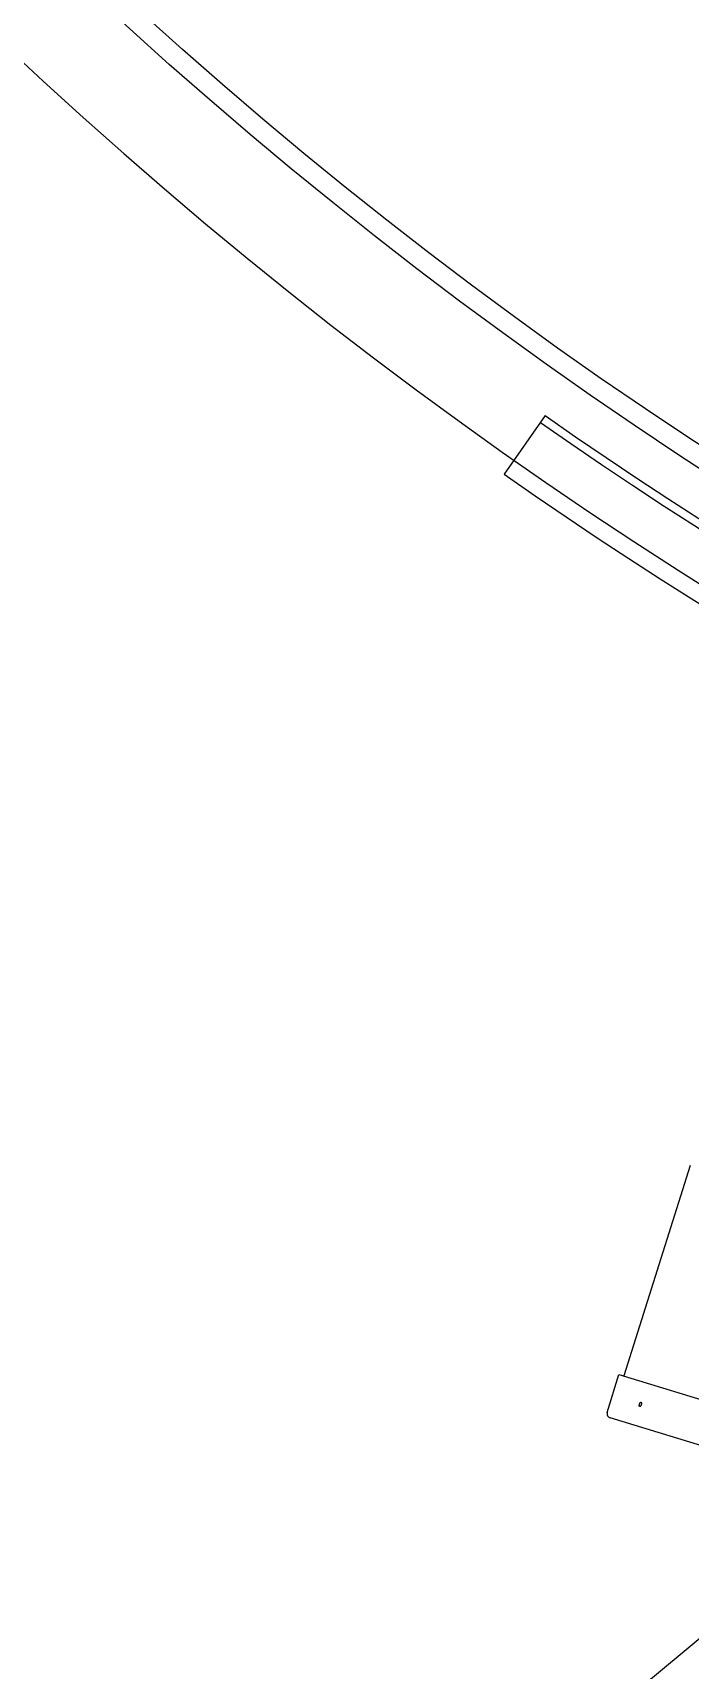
# Model space of a CAD drawing. Header units: millimetres. Extents: x -139278 to 641613, y -260926 to 217780.
# Drawn here: x 142552 to 143149, y -85117 to -83629 of the extents above; entities that cross this region are included whole.
import ezdxf

# ---------------------------------------------------------------- set-up
doc = ezdxf.new("R2010")
doc.units = ezdxf.units.MM
doc.layers.add('10_30_Sektorantenne_MHA', color=21, linetype='Continuous', lineweight=25)

msp = doc.modelspace()

# ---------------------------------------------------------------- linework, layer by layer
for p, q in [((143017.633, -83977.252), (142980.351, -84030.496)), ((143149.378, -84658.426), (143088.95, -84849.526)), ((143074.058, -84882.558), (143084.566, -84848.186)), ((143084.566, -84848.186), (143726.662, -85044.494)), ((143736.495, -85089.326), (143076.75, -84887.621))]:
    msp.add_line(p, q)
for radius in [4048.5, 4030.5]:
    msp.add_circle((145362.127, -80628.968), radius)
at = {"ltscale": 4}
msp.add_arc((145362.127, -80628.968), 4136.576, 141.160381, 309.497963, dxfattribs=at)
for centre, radius, start, end in [((145362.127, -80628.968), 4095, 235, 265), ((145362.127, -80628.968), 4087.5, 235, 265), ((145362.127, -80628.968), 4152.5, 235, 265), ((143077.935, -84883.743), 4.055, 162.999998, 252.999998)]:
    msp.add_arc(centre, radius, start, end)
msp.add_open_spline([(143103.274, -84875.133), (143103.235, -84875.259), (143103.2, -84875.39), (143103.14, -84875.656), (143103.115, -84875.789), (143103.078, -84876.048), (143103.066, -84876.174), (143103.054, -84876.411), (143103.055, -84876.521), (143103.068, -84876.72), (143103.081, -84876.815), (143103.119, -84876.988), (143103.145, -84877.066), (143103.207, -84877.197), (143103.245, -84877.251), (143103.328, -84877.332), (143103.374, -84877.359), (143103.471, -84877.389), (143103.524, -84877.392), (143103.64, -84877.372), (143103.701, -84877.348), (143103.827, -84877.275), (143103.893, -84877.225), (143104.022, -84877.103), (143104.087, -84877.031), (143104.21, -84876.874), (143104.273, -84876.783), (143104.398, -84876.582), (143104.459, -84876.47), (143104.574, -84876.235), (143104.628, -84876.111), (143104.728, -84875.858), (143104.772, -84875.729), (143104.849, -84875.476), (143104.884, -84875.345), (143104.944, -84875.079), (143104.968, -84874.946), (143105.004, -84874.686), (143105.016, -84874.56), (143105.026, -84874.323), (143105.024, -84874.212), (143105.01, -84874.013), (143104.996, -84873.918), (143104.957, -84873.744), (143104.931, -84873.666), (143104.867, -84873.535), (143104.829, -84873.481), (143104.745, -84873.4), (143104.699, -84873.372), (143104.602, -84873.343), (143104.549, -84873.34), (143104.434, -84873.36), (143104.373, -84873.384), (143104.248, -84873.458), (143104.183, -84873.508), (143104.055, -84873.63), (143103.991, -84873.702), (143103.869, -84873.859), (143103.807, -84873.95), (143103.684, -84874.153), (143103.623, -84874.264), (143103.509, -84874.499), (143103.455, -84874.624), (143103.357, -84874.877), (143103.312, -84875.006), (143103.274, -84875.133)], degree=3, knots=[0, 0, 0, 0, 0.39552206, 0.39552206, 0.79104411, 0.79104411, 1.18656617, 1.18656617, 1.58208822, 1.58208822, 1.97761028, 1.97761028, 2.37313233, 2.37313233, 2.76865439, 2.76865439, 3.16417645, 3.16417645, 3.5596985, 3.5596985, 3.95522056, 3.95522056, 4.35074261, 4.35074261, 4.74626467, 4.74626467, 5.14178673, 5.14178673, 5.53730878, 5.53730878, 5.93283084, 5.93283084, 6.32835289, 6.32835289, 6.72387495, 6.72387495, 7.119397, 7.119397, 7.51491906, 7.51491906, 7.91044112, 7.91044112, 8.30596317, 8.30596317, 8.70148523, 8.70148523, 9.09700728, 9.09700728, 9.49252934, 9.49252934, 9.88805139, 9.88805139, 10.28357345, 10.28357345, 10.67909551, 10.67909551, 11.07461756, 11.07461756, 11.47013962, 11.47013962, 11.86566167, 11.86566167, 12.26118373, 12.26118373, 12.65670578, 12.65670578, 12.65670578, 12.65670578])
at = {"layer": '10_30_Sektorantenne_MHA'}
msp.add_line((143705.241, -84631.729), (142743.703, -85433.163), dxfattribs=at)

doc.saveas('drawing.dxf')
